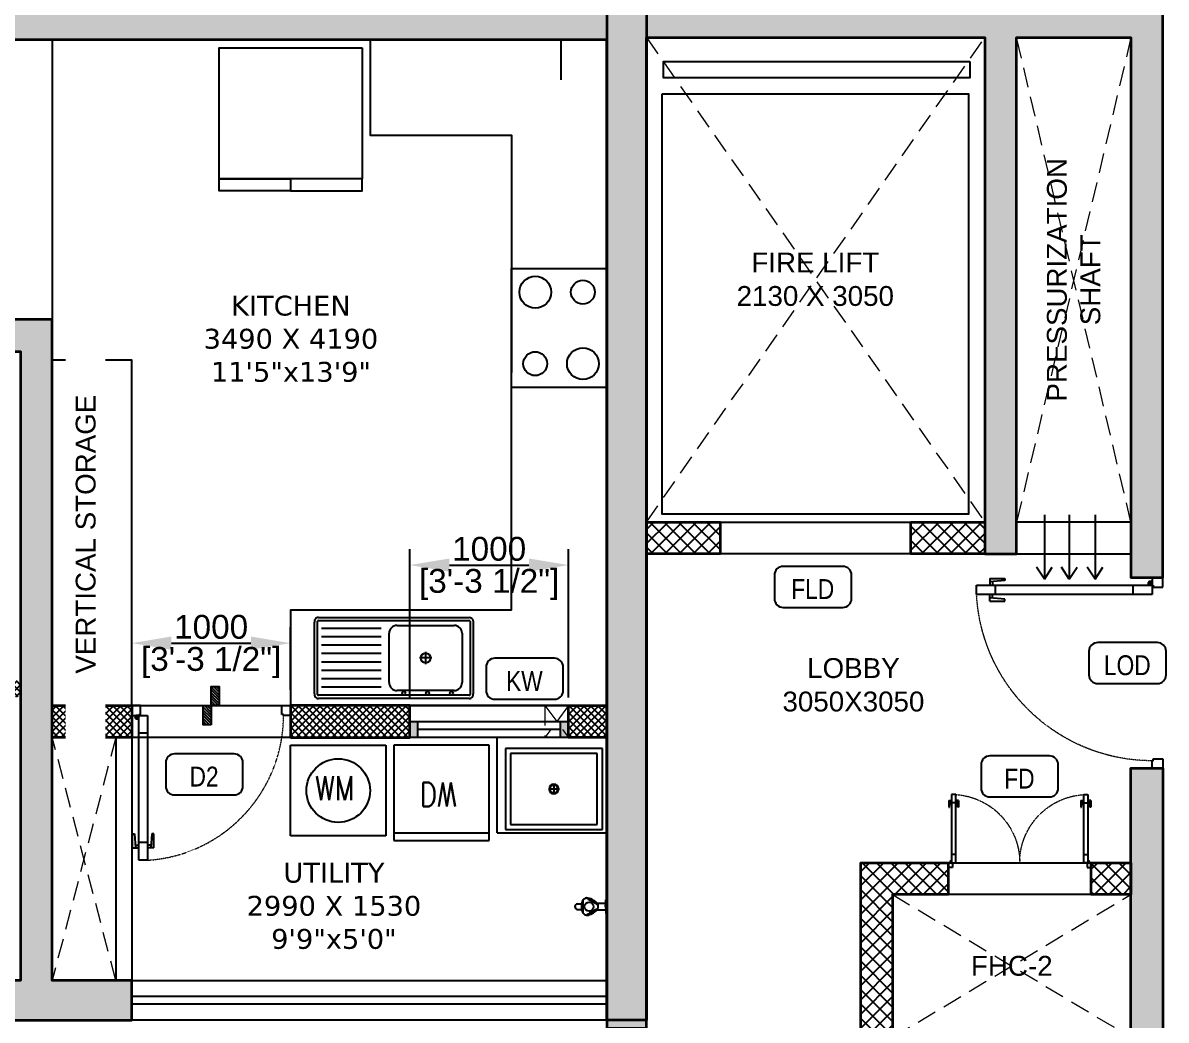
# Model space of a CAD drawing. Header units: millimetres. Extents: x 94643 to 134206, y 115494 to 180803.
# Drawn here: x 107536 to 114732, y 159468 to 165745 of the extents above; entities that cross this region are included whole.
import ezdxf
from ezdxf.enums import TextEntityAlignment as Align

# ---------------------------------------------------------------- set-up
doc = ezdxf.new("R2010")
doc.units = ezdxf.units.MM
for name, pattern in [('( Hidden )', [0.375, 0.25, -0.125]), ('3.5BHK EAST_UN-1$0$DASHED', [0.75, 0.5, -0.25]), ('3BHK  WEST_UN-2$0$2024-08-29_TOWER-A$0$HIDDEN', [9.525, 6.35, -3.175]), ('Core & corridor$0$Core_FF & Typical_TD$0$DASHED', [0.75, 0.5, -0.25])]:
    doc.linetypes.add(name, pattern=pattern)
for name, color, linetype in [('A-Dimensions', 4, 'Continuous'), ('A-Dishwasher', 253, 'Continuous'), ('A-Door', 11, 'Continuous'), ('A-Door Line', 8, 'Continuous'), ('A-Elevation 10', 8, 'Continuous'), ('A-Fridge', 253, 'Continuous'), ('A-Hatch', 252, 'Continuous'), ('A-Kicthen Platforme', 253, 'Continuous'), ('A-Kitchen Sink', 253, 'Continuous'), ('A-Railing', 6, 'Continuous'), ('A-Room Boundary', 44, 'Continuous'), ('A-Shaft', 8, 'Continuous'), ('A-Shaft Line', 253, 'Continuous'), ('A-Shaft Wall', 253, 'Continuous'), ('A-Sink Platform', 253, 'Continuous'), ('A-Stove', 253, 'Continuous'), ('A-Text Main', 44, 'Continuous'), ('A-Utility Tab', 253, 'Continuous'), ('A-Utilty Sink', 253, 'Continuous'), ('A-Vertival Storage', 253, 'Continuous'), ('A-Washing Machine', 253, 'Continuous'), ('A-Window', 4, 'Continuous')]:
    doc.layers.add(name, color=color, linetype=linetype)
doc.layers.add('A-Wall', color=240, linetype='Continuous', lineweight=35)
doc.styles.add('2024-08-29_TOWER-A$0$simplex-0.8', font='simplex.shx', dxfattribs={"width": 0.8})
doc.styles.add('3.5BHK EAST_UN-1$0$grid_text', font='verdana.ttf')
doc.styles.add('3.5BHK EAST_UN-1$0$Standard', font='arial.ttf')
doc.styles.add('3BHK  WEST_UN-2$0$2024-08-29_TOWER-A$0$simplex-0.8', font='simplex.shx', dxfattribs={"width": 0.8})
doc.styles.add('ARIAL', font='ARIALN.TTF')
doc.styles.add('Core & corridor$0$Standard', font='arial.ttf')
doc.styles.add('S', font='arial.ttf', dxfattribs={"height": 150})
doc.dimstyles.new('DIMSMALL', dxfattribs={"dimtxt": 150, "dimasz": 250, "dimexe": 100, "dimexo": 100, "dimgap": 25, "dimtad": 1, "dimdec": 0, "dimzin": 0, "dimdsep": 46, "dimtxsty": 'S', "dimcen": 0, "dimdle": 100, "dimclrd": 8, "dimclre": 8, "dimclrt": 256, "dimazin": 0, "dimtfac": 1, "dimtdec": 0, "dimtix": 1, "dimtmove": 0, "dimatfit": 3, "dimldrblk": '12_DatumFilled', "dimfxl": 1, "dimtolj": 1, "dimtzin": 0, "dimlwd": -1, "dimlwe": -1, "dimarcsym": 1})
pattern_1 = [(45, (27573.86, 93), (-44.90128, 44.90128), []), (135, (27573.86, 93), (-44.90128, -44.90128), [])]

# ---------------------------------------------------------------- blocks, each defined once
blk = doc.blocks.new('*D167')
at = {"layer": 'A-Dimensions', "color": 8, "transparency": 16777216}
for p, q in [((109970.7, 161497.6), (109970.7, 162432.1)), ((110970.7, 161497.6), (110970.7, 162432.1)), ((110220.7, 162332.1), (110720.7, 162332.1))]:
    blk.add_line(p, q, dxfattribs=at)
for points in [[(110220.7, 162373.8), (110220.7, 162290.4), (109970.7, 162332.1)], [(110720.7, 162373.8), (110720.7, 162290.4), (110970.7, 162332.1)]]:
    blk.add_solid(points, dxfattribs=at)
at = {"layer": 'Defpoints', "color": 0, "transparency": 16777216}
for p in [(110970.7, 162332.1), (109970.7, 161397.6), (110970.7, 161397.6)]:
    blk.add_point(p, dxfattribs=at)
at = {"layer": 'A-Dimensions', "lineweight": 30, "transparency": 16777216, "char_height": 150, "attachment_point": 5, "style": 'S'}
for s, insert in [('\\A1;1000', (110470.7, 162433.7)), ('\\A1;[3\'-3 1/2"]', (110470.7, 162210))]:
    blk.add_mtext(s, dxfattribs=dict(at, insert=insert))
blk = doc.blocks.new('12_DatumFilled')
at = {"color": 8, "linetype": 'ByBlock'}
blk.add_solid([(0, 0.577), (-1, 0), (0, -0.577)], dxfattribs=at)
blk = doc.blocks.new('*D170')
at = {"layer": 'A-Dimensions', "color": 8, "transparency": 16777216}
for p, q in [((110921.9, 166887.6), (110921.9, 167137.6)), ((110120.7, 166637.6), (111021.9, 166637.6)), ((110921.9, 166637.6), (110921.9, 165887.6)), ((110120.7, 165887.6), (111021.9, 165887.6)), ((110921.9, 165637.6), (110921.9, 165387.6))]:
    blk.add_line(p, q, dxfattribs=at)
for points in [[(110880.2, 166887.6), (110963.5, 166887.6), (110921.9, 166637.6)], [(110880.2, 165637.6), (110963.5, 165637.6), (110921.9, 165887.6)]]:
    blk.add_solid(points, dxfattribs=at)
at = {"layer": 'Defpoints', "color": 0, "transparency": 16777216}
for p in [(110020.7, 166637.6), (110020.7, 165887.6), (110921.9, 165887.6)]:
    blk.add_point(p, dxfattribs=at)
at = {"layer": 'A-Dimensions', "lineweight": 30, "transparency": 16777216, "char_height": 150, "attachment_point": 5, "rotation": 90, "style": 'S'}
for s, insert in [('\\A1;[2\'-5 1/2"]', (111044, 166262.6)), ('\\A1;750', (110820.3, 166262.6))]:
    blk.add_mtext(s, dxfattribs=dict(at, insert=insert))
blk = doc.blocks.new('*D174')
at = {"layer": 'A-Dimensions', "color": 8, "transparency": 16777216}
for p, q in [((108220.7, 161547.6), (108220.7, 161940.8)), ((109220.8, 161547.6), (109220.8, 161940.8)), ((108470.7, 161840.8), (108970.8, 161840.8))]:
    blk.add_line(p, q, dxfattribs=at)
for points in [[(108470.7, 161882.5), (108470.7, 161799.1), (108220.7, 161840.8)], [(108970.8, 161882.5), (108970.8, 161799.1), (109220.8, 161840.8)]]:
    blk.add_solid(points, dxfattribs=at)
at = {"layer": 'Defpoints', "color": 0, "transparency": 16777216}
for p in [(109220.8, 161840.8), (108220.7, 161447.6), (109220.8, 161447.6)]:
    blk.add_point(p, dxfattribs=at)
at = {"layer": 'A-Dimensions', "lineweight": 30, "transparency": 16777216, "char_height": 150, "attachment_point": 5, "style": 'S'}
for s, insert in [('\\A1;1000', (108720.8, 161942.4)), ('\\A1;[3\'-3 1/2"]', (108720.8, 161718.7))]:
    blk.add_mtext(s, dxfattribs=dict(at, insert=insert))
blk = doc.blocks.new('Core & corridor$0$Core_FF & Typical_TD$0$FFD')
for p, q in [((34876.6, 16085.1), (34876.6, 16151.7)), ((34876.6, 16151.7), (34951.5, 16151.7)), ((34984.9, 16111.8), (34944.9, 16111.8)), ((34951.5, 16151.7), (34951.5, 16098.4)), ((34964.9, 16131.7), (34964.9, 16091.8)), ((35994.4, 16145.1), (35994.4, 16131.7)), ((36101, 16145.1), (35994.4, 16145.1)), ((35994.4, 16131.7), (36101, 16121.9)), ((36081, 16123.7), (36081, 16098.4)), ((36101, 16145.1), (36101, 16098.4)), ((34943.2, 16085.1), (34876.6, 16085.1)), ((34951.5, 16098.4), (34943.2, 16098.4)), ((34943.2, 16098.4), (34943.2, 16085.1)), ((36194.3, 16098.4), (34951.5, 16098.4)), ((34951.5, 16098.4), (34951.5, 16031.8)), ((34951.5, 16031.8), (36194.3, 16031.8)), ((34951.5, 16031.8), (34951.5, 16031.8)), ((35084.8, 16031.8), (35084.8, 16098.4)), ((36061, 16031.8), (36061, 16098.4)), ((36081, 16006.5), (36081, 16031.8)), ((36101, 15985.2), (36101, 16031.8)), ((36194.3, 16031.8), (36194.3, 16098.4)), ((35994.4, 15998.5), (36101, 16008.4)), ((35994.4, 15985.2), (35994.4, 15998.5)), ((36101, 15985.2), (35994.4, 15985.2)), ((34943.2, 14868.4), (34876.6, 14868.4)), ((34876.6, 14868.4), (34876.6, 14801.7)), ((34943.2, 14855), (34943.2, 14868.4)), ((34951.5, 14855), (34943.2, 14855)), ((34951.5, 14801.7), (34951.5, 14855)), ((34876.6, 14801.7), (34951.5, 14801.7))]:
    blk.add_line(p, q)
blk.add_circle((34964.9, 16111.8), 13.3)
at = {"linetype": 'Core & corridor$0$Core_FF & Typical_TD$0$DASHED', "lineweight": 0}
blk.add_arc((34950, 16101.6), 1246.6, 270.08223, 356.3506, dxfattribs=at)
blk = doc.blocks.new('Core & corridor$0$Core_FF & Typical_TD$0$bshdj')
for p, q in [((-2240, 1168), (-2240, 75)), ((-2173, 1168), (-2240, 1168)), ((-2173, 75), (-2173, 1168)), ((-120, 75), (-120, 1168)), ((-120, 1168), (-53, 1168)), ((-53, 1168), (-53, 75)), ((-2287, 1074), (-2240, 1074)), ((-2287, 1074), (-2287, 968)), ((-2287, 968), (-2273, 968)), ((-2273, 968), (-2264, 1074)), ((-2265, 1054), (-2240, 1054)), ((-2173, 1034), (-2240, 1034)), ((-2127, 1074), (-2173, 1074)), ((-2148, 1054), (-2173, 1054)), ((-2140, 968), (-2150, 1074)), ((-2127, 968), (-2140, 968)), ((-2127, 1074), (-2127, 968)), ((-167, 1074), (-167, 968)), ((-167, 1074), (-120, 1074)), ((-167, 968), (-153, 968)), ((-153, 968), (-143, 1074)), ((-145, 1054), (-120, 1054)), ((-120, 1034), (-53, 1034)), ((-7, 1074), (-53, 1074)), ((-28, 1054), (-53, 1054)), ((-20, 968), (-30, 1074)), ((-7, 968), (-20, 968)), ((-7, 1074), (-7, 968)), ((-2173, 208), (-2240, 208)), ((-120, 208), (-53, 208)), ((-2293, 0), (-2293, 75)), ((-2293, 75), (-2240, 75)), ((-2227, 0), (-2293, 0)), ((-2273, 88), (-2233, 88)), ((-2253, 108), (-2253, 68)), ((-2240, 75), (-2240, 67)), ((-2240, 75), (-2173, 75)), ((-2240, 67), (-2227, 67)), ((-2227, 67), (-2227, 0)), ((-53, 75), (-120, 75)), ((-120, 75), (-120, 75)), ((-67, 67), (-67, 0)), ((-53, 67), (-67, 67)), ((-67, 0), (0, 0)), ((-20, 88), (-60, 88)), ((0, 75), (-53, 75)), ((-53, 75), (-53, 67)), ((-40, 108), (-40, 68)), ((0, 0), (0, 75))]:
    blk.add_line(p, q)
for centre in [(-2253, 88), (-40, 88)]:
    blk.add_circle(centre, 13.3)
at = {"linetype": 'Core & corridor$0$Core_FF & Typical_TD$0$DASHED', "lineweight": 0}
for centre, start, end in [((-2243, 73), 0.0822, 86.3506), ((-50, 73), 93.6494, 179.9178)]:
    blk.add_arc(centre, 1097, start, end, dxfattribs=at)
blk = doc.blocks.new('Core & corridor$0$A$C436b777d')
at = {"layer": 'A-Hatch'}
h = blk.add_hatch(color=256, dxfattribs=at)
h.dxf.hatch_style = 1
h.paths.add_polyline_path([(250, -3072.7), (2950, -3072.6), (2950, -2672.7), (0.5, -2672.7), (0.5, -12132.6), (2950, -12132.7), (2950, -11732.7), (250.5, -11732.7), (250.5, -9577.7), (2950, -9577.7), (2950, -9377.8), (250.5, -9377.7), (250.5, -7222.7), (2950, -7222.7), (2950, -5565), (2700, -5565), (2700.2, -6972.7), (250.5, -6972.7)])
h.paths.add_polyline_path([(3300, 6580.6), (3300, 9502.1), (3500, 9502.1), (3500.1, 35), (0.4, 35), (0.5, 6682.1), (250, 6682.1), (250.5, 435), (3300.5, 435)])
edge = h.paths.add_edge_path()
edge.add_line((3300, 14502.1), (2580, 14502.1))
edge.add_line((2580, 14502.1), (2580, 15744))
edge.add_line((2580, 15744), (3500, 15744))
edge.add_line((3500, 15744), (3500, 16044))
edge.add_line((3500, 16044), (2380, 16044))
edge.add_line((2380, 16044), (2380, 14502.1))
edge.add_line((2380, 14502.1), (0.5, 14502.1))
edge.add_line((0.5, 14502.1), (0.5, 7866.6))
edge.add_line((0.5, 7866.6), (250.5, 7866.6))
edge.add_line((250.5, 7866.6), (250.5, 14102.1))
edge.add_line((250.5, 14102.1), (2380, 14102.1))
edge.add_line((2380, 14102.1), (2380, 10852.1))
edge.add_line((2380, 10852.1), (2580, 10852.1))
edge.add_line((2580, 10852.1), (2580, 14102.1))
edge.add_line((2580, 14102.1), (3300, 14102.1))
edge.add_line((3300, 14102.1), (3300, 10702.1))
edge.add_line((3300, 10702.1), (3500, 10702.1))
edge.add_line((3500, 10702.1), (3500, 14502.1))
edge.add_line((3500, 14502.1), (2580, 14502.1))
h = blk.add_hatch(color=256, dxfattribs=at)
h.dxf.hatch_style = 1
h.paths.add_polyline_path([(2580, 14502.1), (2580, 15744), (3500, 15744), (3500, 16044), (2380, 16044), (2380, 14502.1), (0.5, 14502.1), (0.5, 7866.6), (250.5, 7866.6), (250.5, 14102.1), (2380, 14102.1), (2380, 10852.1), (2580, 10852.1), (2580, 14102.1), (3300, 14102.1), (3300, 10702.1), (3500, 10702.1), (3500, 14502.1)])
h = blk.add_hatch(dxfattribs=at)
h.set_pattern_fill('ANSI37', color=256, scale=20)
h.set_pattern_definition(pattern_1)
h.paths.add_polyline_path([(250.5, 11052.1), (715, 11052.1), (715, 10852.1), (250.5, 10852.1)])
h = blk.add_hatch(dxfattribs=at)
h.set_pattern_fill('ANSI37', color=256, scale=20)
h.set_pattern_definition(pattern_1)
h.paths.add_polyline_path([(1915, 11052.1), (2380, 11052.1), (2380, 10852.1), (1915, 10852.1)])
h = blk.add_hatch(dxfattribs=at)
h.set_pattern_fill('ANSI37', color=256, scale=20)
h.set_pattern_definition(pattern_1)
h.paths.add_polyline_path([(3300, 8707.7), (3050, 8707.7), (3050, 8907.7), (3300, 8907.7)], flags=17)
h.paths.add_polyline_path([(3300, 7807.7), (3300, 7607.7), (1800, 7607.7), (1800, 6707.7), (2190, 6707.7), (2190, 6507.7), (1450, 6507.7), (1450, 6707.7), (1600, 6707.7), (1600, 7607.7), (1600, 8907.7), (2150, 8907.7), (2150, 8707.7), (1800, 8707.7), (1800, 7807.7)])
h.paths.add_polyline_path([(2910, 6707.7), (3300, 6707.7), (3300, 6507.7), (2910, 6507.7)])
at = {"layer": 'A-Elevation 10'}
for points in [[(2286.3, 13950.4), (2286.3, 13848.8), (357.9, 13848.8), (357.9, 13950.4)], [(350, 13747.1), (2278.3, 13747.1), (2278.3, 11102.1), (350, 11102.1)], [(715, 11052.1), (1915, 11052.1), (1915, 10852.1), (715, 10852.1)], [(2580, 10852.1), (3300, 10852.1), (3300, 11052.1), (2580, 11052.1)], [(2150, 8907.7), (3050, 8907.7), (3050, 8707.7), (2150, 8707.7)]]:
    blk.add_lwpolyline(points, close=True, dxfattribs=at)
for points in [[(2755.8, 11097.4), (2755.8, 10692.7)], [(2911.6, 11097.4), (2911.6, 10692.7)], [(3074.1, 11097.4), (3074.1, 10692.7)], [(2755.8, 10692.7), (2706.6, 10767.1)], [(2755.8, 10692.7), (2804.9, 10767.1)], [(2911.6, 10692.7), (2862.5, 10767.1)], [(2911.6, 10692.7), (2960.8, 10767.1)], [(3074.1, 10692.7), (3025, 10767.1)], [(3074.1, 10692.7), (3123.2, 10767.1)]]:
    blk.add_lwpolyline(points, dxfattribs=at)
at = {"layer": 'A-Shaft', "linetype": '( Hidden )', "lineweight": 0, "ltscale": 500}
for points in [[(250, 14102.1), (2380, 11052.1)], [(250, 11052.1), (2380, 14102.1)], [(3300, 11052.1), (2580, 14102.1)], [(3300, 14102.1), (2580, 11052.1)], [(1800, 7807.7), (3300, 8707.7)], [(1800, 8707.7), (3300, 7807.7)]]:
    blk.add_lwpolyline(points, dxfattribs=at)
at = {"layer": 'A-Wall'}
for points in [[(3300, 14502.1), (2580, 14502.1), (2580, 15744), (3500, 15744), (3500, 16044), (2380, 16044), (2380, 14502.1), (0.5, 14502.1), (0.5, 7866.6), (250.5, 7866.6), (250.5, 14102.1), (2380, 14102.1), (2380, 10852.1), (2580, 10852.1), (2580, 14102.1), (3300, 14102.1), (3300, 10702.1), (3500, 10702.1), (3500, 14502.1), (2580, 14502.1)], [(3300, 6580.6), (3300, 9502.1), (3500, 9502.1), (3500.1, 35), (0.4, 35), (0.5, 6682.1), (250, 6682.1), (250.5, 435), (3300.5, 435), (3300, 6580.6)], [(3300, 8707.7), (3050, 8707.7), (3050, 8907.7), (3300, 8907.7), (3300, 8707.7)]]:
    blk.add_lwpolyline(points, dxfattribs=at)
for points in [[(250.5, 11052.1), (715, 11052.1), (715, 10852.1), (250.5, 10852.1)], [(1915, 11052.1), (2380, 11052.1), (2380, 10852.1), (1915, 10852.1)], [(3300, 7807.7), (3300, 7607.7), (1800, 7607.7), (1800, 6707.7), (2190, 6707.7), (2190, 6507.7), (1450, 6507.7), (1450, 6707.7), (1600, 6707.7), (1600, 7607.7), (1600, 8907.7), (2150, 8907.7), (2150, 8707.7), (1800, 8707.7), (1800, 7807.7)]]:
    blk.add_lwpolyline(points, close=True, dxfattribs=at)
at = {"layer": 'A-Door', "ltscale": 5, "xscale": -0.8888888873636421, "yscale": 0.8888888873636421, "zscale": 0.8888888873636421}
blk.add_blockref('Core & corridor$0$Core_FF & Typical_TD$0$FFD', (34501.4, -3655), dxfattribs=at)
at = {"layer": 'A-Door', "ltscale": 5, "xscale": -0.3924322638604998, "yscale": 0.3924322638604998, "zscale": 0.3924322638604998, "rotation": 2.499823548e-07}
blk.add_blockref('Core & corridor$0$Core_FF & Typical_TD$0$bshdj', (2150, 8878.3), dxfattribs=at)
at = {"layer": 'A-Text Main', "insert": (2940, 12577.1), "char_height": 125, "width": 1215.939, "attachment_point": 5, "rotation": 90, "line_spacing_factor": 1.010232, "style": 'Core & corridor$0$Standard'}
blk.add_mtext('PRESSURIZATION SHAFT', dxfattribs=at)
at = {"layer": 'A-Text Main', "char_height": 125, "width": 950.15, "attachment_point": 5, "line_spacing_factor": 1.010232, "style": 'Core & corridor$0$Standard'}
for s, insert in [('FIRE LIFT\\P2130 X 3050', (1313.2, 12579.6)), ('LOBBY\\P3050X3050', (1553.2, 10026.8)), ('FHC-2', (2550, 8257.7))]:
    blk.add_mtext(s, dxfattribs=dict(at, insert=insert))
blk = doc.blocks.new('2024-08-29_TOWER-A$0$WNTG')
at = {"layer": 'A-Text Main'}
blk.add_lwpolyline([(-187.8, 246.2), (187.8, 246.2, -0.414214), (242.8, 191.2), (242.8, 43.3, -0.414214), (187.8, -11.7), (-187.8, -11.7, -0.414214), (-242.8, 43.3), (-242.8, 191.2, -0.414214)], format="xyb", close=True, dxfattribs=at)
at = {"layer": 'A-Text Main', "style": '2024-08-29_TOWER-A$0$simplex-0.8', "width": 0.8}
blk.add_attdef('WNTG', text='', height=150, dxfattribs=at).set_placement((-1.6, 43), align=Align.CENTER)
blk = doc.blocks.new('Core & corridor')
at = {"ltscale": 300}
blk.add_blockref('Core & corridor$0$A$C436b777d', (10594.6, 28627.2), dxfattribs=at)
at = {"layer": 'A-Text Main'}
ref = blk.add_blockref('2024-08-29_TOWER-A$0$WNTG', (11893.3, 39388.4), dxfattribs=dict(at, xscale=-1, rotation=180))
ref.add_attrib('WNTG', 'FLD', dxfattribs={"height": 125, "style": 'ARIAL'}).set_placement((11891.7, 39194.9), align=Align.CENTER)
ref = blk.add_blockref('2024-08-29_TOWER-A$0$WNTG', (13873.3, 38909), dxfattribs=dict(at, xscale=-1, rotation=180))
ref.add_attrib('WNTG', 'LOD', dxfattribs={"height": 125, "style": 'ARIAL'}).set_placement((13871.7, 38715.6), align=Align.CENTER)
ref = blk.add_blockref('2024-08-29_TOWER-A$0$WNTG', (13194.1, 38195.1), dxfattribs=dict(at, xscale=-1, rotation=180))
ref.add_attrib('WNTG', 'FD', dxfattribs={"height": 125, "style": 'ARIAL'}).set_placement((13192.5, 38001.6), align=Align.CENTER)
blk = doc.blocks.new('A$C2fd0a982')
at = {"layer": 'A-Fridge'}
for points in [[(0, 0), (0, -825), (-900, -825), (-900, 0)], [(-450, -825), (-450, -900), (-900, -900), (-900, -825)], [(-450, -825), (-450, -900), (0, -900), (0, -825)]]:
    blk.add_lwpolyline(points, close=True, dxfattribs=at)
blk = doc.blocks.new('A$Ce642c601')
at = {"layer": 'A-Stove'}
blk.add_lwpolyline([(0, 750), (600, 750), (600, 0), (0, 0), (0, 750)], dxfattribs=at)
for centre, radius in [((150, 600), 100), ((450, 600), 75), ((149.9, 150), 75), ((450, 150), 100)]:
    blk.add_circle(centre, radius, dxfattribs=at)
blk = doc.blocks.new('3BHK  WEST_UN-2$0$2024-08-30_TOWER-C$0$SINK')
at = {"layer": 'A-Kitchen Sink'}
for p, q in [((-1, -0.229), (-1, 0.2211)), ((-0.98, -0.2348), (-0.98, 0.2269)), ((-0.9743, 0.251), (-0.0257, 0.251)), ((-0.9743, 0.231), (-0.0257, 0.231)), ((-0.02, 0.2269), (-0.02, -0.2348)), ((0, 0.229), (0, -0.229)), ((-0.58, 0.1813), (-0.9555, 0.1813)), ((-0.53, -0.159), (-0.53, 0.151)), ((-0.48, 0.201), (-0.12, 0.201)), ((-0.07, 0.151), (-0.07, -0.159)), ((-0.58, 0.1286), (-0.9555, 0.1286)), ((-0.58, 0.0758), (-0.9555, 0.0758)), ((-0.58, 0.0231), (-0.9555, 0.0231)), ((-0.3, 0.0352), (-0.3, -0.004)), ((-0.58, -0.0297), (-0.9555, -0.0297)), ((-0.3, -0.004), (-0.3392, -0.004)), ((-0.2608, -0.004), (-0.3, -0.004)), ((-0.3, -0.004), (-0.3, -0.0431)), ((-0.58, -0.0824), (-0.9555, -0.0824)), ((-0.58, -0.1352), (-0.9555, -0.1352)), ((-0.58, -0.1879), (-0.9555, -0.1879)), ((-0.12, -0.209), (-0.48, -0.209)), ((-0.0257, -0.239), (-0.9743, -0.239)), ((-0.0257, -0.259), (-0.9743, -0.259))]:
    blk.add_line(p, q, dxfattribs=at)
for centre, radius in [((-0.3, -0.004), 0.0308), ((-0.4377, -0.2256), 0.0108), ((-0.2877, -0.2256), 0.0108), ((-0.1377, -0.2256), 0.0108)]:
    blk.add_circle(centre, radius, dxfattribs=at)
for centre, radius, start, end in [((-0.9743, 0.225), 0.026, 90, 188.76827), ((-0.9743, 0.225), 0.00601, 90, 161.69524), ((-0.0257, 0.225), 0.026, 8.76827, 90), ((-0.0257, 0.225), 0.00601, 18.30476, 90), ((-0.48, 0.151), 0.05, 90, 180), ((-0.12, 0.151), 0.05, 360, 90), ((-0.48, -0.159), 0.05, 180, 270), ((-0.12, -0.159), 0.05, 270, 0), ((-0.9743, -0.233), 0.026, 171.23173, 270), ((-0.9743, -0.233), 0.00601, 198.30476, 270), ((-0.0257, -0.233), 0.026, 270, 8.76827), ((-0.0257, -0.233), 0.00601, 270, 341.69524)]:
    blk.add_arc(centre, radius, start, end, dxfattribs=at)
blk = doc.blocks.new('A$Cdb7a0847')
at = {"layer": 'A-Window', "linetype": 'Continuous'}
for points in [[(0, -100), (0, -200), (50, -200), (50, -100)], [(1000, -200), (1000, -100), (950, -100), (950, -200)]]:
    blk.add_hatch(color=256, dxfattribs=at).paths.add_polyline_path(points)
for p, q in [((0, -100), (0, 0)), ((1000, 0), (0, 0)), ((0, -100), (0, 0)), ((1000, -100), (1000, 0)), ((0, -200), (0, -100)), ((0, -100), (50, -100)), ((0, -200), (0, -100)), ((0, -200), (0, -100)), ((50, -100), (50, -200)), ((50, -100), (950, -100)), ((950, -200), (950, -100)), ((950, -100), (1000, -100)), ((1000, -200), (1000, -100)), ((1000, -200), (1000, -100)), ((1000, -200), (1000, -100)), ((1000, -200), (0, -200)), ((50, -200), (0, -200)), ((950, -150), (50, -150)), ((950, -200), (50, -200)), ((1000, -200), (950, -200))]:
    blk.add_line(p, q, dxfattribs=at)
blk = doc.blocks.new('3BHK  WEST_UN-2$0$wer4t5yyht')
at = {"layer": 'A-Utility Tab', "linetype": 'Continuous'}
for p, q in [((52799.4, -60582), (52798.2, -60579.9)), ((52922.8, -60589.4), (52925.4, -60589.4)), ((52925.4, -60634.8), (52925.4, -60589.4)), ((52740.5, -60616.8), (52768.1, -60616.8)), ((52740.5, -60652.7), (52768.1, -60652.7)), ((52776.7, -60595.1), (52775.4, -60593)), ((52864.8, -60614.5), (52913.1, -60614.5)), ((52864.8, -60655.1), (52913.1, -60655.1)), ((52868.1, -60621.6), (52870.5, -60621.6)), ((52868.1, -60647.9), (52870.5, -60647.9)), ((52917, -60634.8), (52919, -60609)), ((52917, -60634.8), (52919, -60660.6)), ((52919, -60609), (52920.4, -60591.6)), ((52919, -60660.6), (52920.4, -60678)), ((52925.4, -60680.2), (52925.4, -60634.8)), ((52775.4, -60676.5), (52776.7, -60674.4)), ((52798.2, -60689.7), (52799.4, -60687.5)), ((52922.8, -60680.2), (52925.4, -60680.2))]:
    blk.add_line(p, q, dxfattribs=at)
blk.add_circle((52814.7, -60635.5), 28.4, dxfattribs=at)
for centre, radius, start, end in [((52814.7, -60634.8), 57.3, 106.75199, 133.24801), ((52787.5, -60681.9), 102.6, 41.09723, 84.02166), ((53191.5, -59982.1), 716.6, 236.82979, 243.17021), ((52922.8, -60591.8), 2.39, 90, 175.48601), ((52922.8, -60591.8), 2.39, 90, 175.48601), ((52743.5, -60634.8), 18.2, 99.49742, 260.50258), ((52869.1, -60634.8), 102.6, 169.93301, 190.04944), ((52869.1, -60634.8), 102.6, 155.97834, 169.93301), ((52869.1, -60634.8), 102.6, 190.04944, 204.02166), ((52061.1, -60634.8), 716.6, 356.82979, 3.17021), ((52787.5, -60587.6), 102.6, 275.97834, 318.90277), ((53191.5, -61287.4), 716.6, 116.82979, 123.17021), ((52787.5, -60681.9), 102.6, 35.97834, 41.09723), ((52787.5, -60587.6), 102.6, 318.90277, 324.02166), ((52814.7, -60634.8), 57.3, 346.75199, 13.24801), ((52913.1, -60608.5), 5.97, 270, 355.48601), ((52913.1, -60661), 5.97, 4.51399, 90), ((52814.7, -60634.8), 57.3, 226.75199, 253.24801), ((52922.8, -60677.8), 2.39, 184.51399, 270)]:
    blk.add_arc(centre, radius, start, end, dxfattribs=at)
blk = doc.blocks.new('3BHK  WEST_UN-2$0$2024-08-29_TOWER-A$0$WASHING MACHINE')
at = {"layer": 'A-Washing Machine'}
for p, q in [((0, 0), (0.6, 0)), ((0, -0.57), (0, 0)), ((0.6, 0), (0.6, -0.57)), ((0.6, -0.57), (0, -0.57))]:
    blk.add_line(p, q, dxfattribs=at)
blk.add_circle((0.3, -0.285), 0.2, dxfattribs=at)
at = {"layer": 'A-Washing Machine', "insert": (0.4028, -0.1952), "char_height": 0.15, "width": 0.230071, "attachment_point": 3, "style": '3BHK  WEST_UN-2$0$2024-08-29_TOWER-A$0$simplex-0.8'}
blk.add_mtext('WM', dxfattribs=at)
blk = doc.blocks.new('3BHK  WEST_UN-2$0$2024-08-29_TOWER-A$0$DISH WASHER')
at = {"layer": 'A-Dishwasher', "linetype": '3BHK  WEST_UN-2$0$2024-08-29_TOWER-A$0$HIDDEN', "ltscale": 0.2}
for p, q in [((0, 0.6), (0.6, 0.6)), ((0, 0), (0, 0.6)), ((0.6, 0.6), (0.6, 0)), ((0, 0.55), (0.6, 0.55)), ((0.6, 0), (0, 0))]:
    blk.add_line(p, q, dxfattribs=at)
at = {"layer": 'A-Dishwasher', "insert": (0.3947, 0.2347), "char_height": 0.15, "width": 0.230071, "attachment_point": 9, "style": '3BHK  WEST_UN-2$0$2024-08-29_TOWER-A$0$simplex-0.8'}
blk.add_mtext('\\pxqc;DW', dxfattribs=at)
blk = doc.blocks.new('3BHK  WEST_UN-2$0$2024-08-29_TOWER-A$0$POT WASH')
at = {"layer": 'A-Utilty Sink'}
for p, q in [((0, 0), (0, 0.51)), ((0, 0.51), (0.61, 0.51)), ((0.61, 0.51), (0.61, 0)), ((0.0325, 0.0325), (0.0325, 0.4775)), ((0.0325, 0.4775), (0.5775, 0.4775)), ((0.5775, 0.4775), (0.5775, 0.0325)), ((0.305, 0.22), (0.305, 0.29)), ((0.34, 0.255), (0.27, 0.255)), ((0.61, 0), (0, 0)), ((0.5775, 0.0325), (0.0325, 0.0325))]:
    blk.add_line(p, q, dxfattribs=at)
for radius in [0.03, 0.025]:
    blk.add_circle((0.305, 0.255), radius, dxfattribs=at)
blk = doc.blocks.new('A$C5491d69a')
at = {"layer": 'A-Door'}
for p, q in [((55.5, 0), (0, 0)), ((0, 0), (0, -62.5)), ((0, -62.5), (44.4, -62.5)), ((33.3, -90.2), (33.3, -56.9)), ((44.4, -62.5), (44.4, -55.5)), ((44.4, -55.5), (55.5, -55.5)), ((44.4, -973.1), (44.4, -62.5)), ((44.4, -62.5), (99.9, -62.5)), ((55.5, -55.5), (55.5, 0)), ((99.9, -62.5), (99.9, -973.1)), ((99.9, -62.5), (99.9, -62.5)), ((944.5, -55.5), (944.5, 0)), ((944.5, 0), (1000, 0)), ((955.6, -55.5), (944.5, -55.5)), ((955.6, -62.5), (955.6, -55.5)), ((1000, -62.5), (955.6, -62.5)), ((1000, 0), (1000, -62.5)), ((16.7, -73.6), (50, -73.6)), ((99.9, -173.5), (44.4, -173.5)), ((5.6, -806.5), (16.7, -806.5)), ((5.6, -895.4), (5.6, -806.5)), ((16.7, -806.5), (24.9, -895.4)), ((99.9, -862), (44.4, -862)), ((127.7, -806.5), (119.5, -895.4)), ((138.8, -806.5), (127.7, -806.5)), ((138.8, -895.4), (138.8, -806.5)), ((5.6, -895.4), (44.4, -895.4)), ((23.3, -878.7), (44.4, -878.7)), ((121, -878.7), (99.9, -878.7)), ((138.8, -895.4), (99.9, -895.4)), ((99.9, -973.1), (44.4, -973.1))]:
    blk.add_line(p, q, dxfattribs=at)
blk.add_circle((33.3, -73.6), 11.1, dxfattribs=at)
at = {"layer": 'A-Door', "linetype": '3.5BHK EAST_UN-1$0$DASHED', "lineweight": 0}
blk.add_arc((41.8, -61.2), 913.8, 273.6494, 359.91777, dxfattribs=at)
blk = doc.blocks.new('TILE DROP')
at = {"layer": 'A-Door Line'}
h = blk.add_hatch(dxfattribs=at)
h.set_pattern_fill('ANSI31', color=8, scale=0.1)
h.set_pattern_definition([(45, (-18.584744, -6.592634), (-0.008838835, 0.008838835), [])])
h.paths.add_polyline_path([(0, 0.05), (-0.12, 0.05), (-0.12, 0), (0, 0)])
h.paths.add_polyline_path([(0.12, -0.05), (0.12, 0), (0, 0), (0, -0.05)])
at = {"layer": 'A-Door Line', "color": 8}
for points in [[(-0.12, 0), (-0.12, 0.05), (0, 0.05), (0, 0)], [(0, -0.05), (0, 0), (0.12, 0), (0.12, -0.05)]]:
    blk.add_lwpolyline(points, close=True, dxfattribs=at)
blk = doc.blocks.new('Unit-1')
at = {"layer": 'A-Hatch', "linetype": 'Continuous'}
h = blk.add_hatch(color=256, dxfattribs=at)
h.dxf.hatch_style = 1
h.paths.add_polyline_path([(3905, 15335.7), (4155, 15335.7), (4155, 16800.1), (2050.2, 16800.1), (2050.2, 16550.3), (3905, 16550.1)])
h.paths.add_polyline_path([(250, 15796), (250, 12295), (2905, 12295), (2905, 12045.7), (250, 12045.7), (250, 10820), (0, 10820), (0, 15796)])
h.paths.add_polyline_path([(5580, 12045.7), (5780, 12045.7), (5780, 16550.1), (6649.9, 16550.1), (6649.9, 16800.1), (5580, 16800.1)])
h.paths.add_polyline_path([(10800, 16550.1), (9999.9, 16550.1), (9999.9, 16800.1), (11050, 16800.1), (11050, 16550.1), (11050, 13495), (10800, 13495)])
h.paths.add_polyline_path([(6940, 12295), (6940, 12045.7), (10800, 12045.7), (10800, 11295.1), (11050, 11295.1), (11050, 12295)])
h.paths.add_polyline_path([(7140, 8082.6), (7140, 6370), (9610, 6370), (9610, 6420), (9810, 6420), (9810, 6370), (11050, 6370), (11050, 0), (10800, 0), (10800, 6170), (6940, 6170), (6940, 11045.7), (7140, 11045.7)])
h.paths.add_polyline_path([(10800, 10395.1), (11050, 10395.1), (11050, 8985.1), (10800, 8985.1)])
h.paths.add_polyline_path([(7310, 4410), (4515, 4410), (4515, 4210), (7110, 4210), (7110, 250), (6210, 250), (6210, 0), (7810, 0), (7810, 250), (7310, 250)])
h.paths.add_polyline_path([(3515, 4210), (2905, 4210), (250, 4210), (250, 3620.1), (0, 3620.1), (-0.1, 4460.1), (2905, 4460), (2905, 4410), (2900, 4410), (3515, 4410)])
h.paths.add_polyline_path([(249.9, 1820.1), (250, 250), (4515, 250), (4515, 2135), (4715, 2135), (4715, 250), (5460, 250), (5460, 0), (250, 0), (0, 0), (0, 250), (-0.1, 1820.1)])
h = blk.add_hatch(dxfattribs=at)
h.set_pattern_fill('ANSI37', color=256, scale=10)
h.set_pattern_definition([(45, (11050, 0), (-22.45064, 22.45064), []), (135, (11050, 0), (-22.45064, -22.45064), [])])
h.paths.add_polyline_path([(5580, 15585.7), (4905, 15585.7), (4905, 15335.7), (5580, 15335.7)])
h.paths.add_polyline_path([(3905, 15335.7), (3905, 12045.7), (4005, 12045.7), (4005, 15335.7)])
h.paths.add_polyline_path([(8890, 7960), (8890, 8060), (11050, 8060), (11050, 7960)])
h.paths.add_polyline_path([(7140, 8060), (8040, 8060), (8040, 7960), (7140, 7960)])
h.paths.add_polyline_path([(9610, 7960), (9810, 7960), (9810, 7170.4), (9610, 7170.4)])
h.paths.add_polyline_path([(8810, 1780), (9560, 1780), (9560, 1980), (8810, 1980)])
h.paths.add_polyline_path([(10560, 1980), (10800, 1980), (10800, 1780), (10560, 1780)])
h.paths.add_polyline_path([(7310, 1979.9), (7810, 1979.9), (7810, 1780), (7310, 1780)])
h.paths.add_polyline_path([(6210, 2134.9), (7110, 2134.9), (7110, 2035), (6210, 2035)])
h.paths.add_polyline_path([(4715, 2135), (5360, 2135), (5360, 2035), (4715, 2035)])
h.paths.add_polyline_path([(2705, 4870.1), (2905, 4870.1), (2905, 4460), (2705, 4460)])
h.paths.add_polyline_path([(2705, 8470), (2905, 8470), (2905, 7870.1), (2705, 7870.1)])
h.paths.add_polyline_path([(1950, 8470), (2050, 8470), (2050, 8070), (1950, 8070)])
at = {"layer": 'A-Door Line'}
blk.add_lwpolyline([(7810, 1979.9), (8810, 1979.9)], dxfattribs=at)
at = {"layer": 'A-Elevation 10'}
blk.add_lwpolyline([(7810, 250), (10800, 250), (10800, 0), (7810, 0)], close=True, dxfattribs=at)
at = {"layer": 'A-Kicthen Platforme', "linetype": 'Continuous'}
blk.add_lwpolyline([(9310.5, 6170.4), (9310.5, 5570.4), (10200, 5570.4), (10198.8, 2580), (8810, 2580), (8810, 1980)], dxfattribs=at)
at = {"layer": 'A-Railing'}
blk.add_lwpolyline([(7810, 150), (10800, 150), (10800, 100), (7810, 100)], close=True, dxfattribs=at)
at = {"layer": 'A-Room Boundary', "linetype": 'Continuous'}
for points in [[(7310, 1979.9), (10800, 1979.9), (10800, 6170), (7310, 6170)], [(7810, 250), (10800, 250), (10800, 1780), (7810, 1780)]]:
    blk.add_lwpolyline(points, close=True, dxfattribs=at)
at = {"layer": 'A-Shaft', "linetype": '( Hidden )', "lineweight": 0, "ltscale": 500}
blk.add_lwpolyline([(10560, 1980), (10410, 1980), (10410, 1780), (10560, 1780)], close=True, dxfattribs=at)
for points in [[(10560, 1980), (10410, 1780)], [(10410, 1980), (10560, 1780)]]:
    blk.add_lwpolyline(points, dxfattribs=at)
at = {"layer": 'A-Shaft Line', "linetype": '( Hidden )', "lineweight": 0, "ltscale": 500}
for points in [[(7710, 1780), (7309.6, 250)], [(7710, 250), (7310, 1780)]]:
    blk.add_lwpolyline(points, dxfattribs=at)
at = {"layer": 'A-Shaft Wall', "linetype": 'Continuous'}
for points in [[(7710, 1780), (7710, 250)], [(7810, 1780), (7810, 250)]]:
    blk.add_lwpolyline(points, dxfattribs=at)
at = {"layer": 'A-Sink Platform', "linetype": 'Continuous'}
for points in [[(10110, 1180), (10800, 1180), (10800, 1780)], [(10110, 1180), (10110, 1780)]]:
    blk.add_lwpolyline(points, dxfattribs=at)
at = {"layer": 'A-Vertival Storage', "linetype": 'Continuous'}
blk.add_lwpolyline([(7810, 1980), (7810, 4153.7), (7310, 4153.7)], dxfattribs=at)
at = {"layer": 'A-Wall'}
blk.add_lwpolyline([(7140, 8082.6), (7140, 6370), (9610, 6370), (9610, 6420), (9810, 6420), (9810, 6370), (11050, 6370), (11050, 0), (10800, 0), (10800, 6170), (6940, 6170), (6940, 11045.7), (7140, 11045.7), (7140, 8082.6)], dxfattribs=at)
for points in [[(7310, 4410), (4515, 4410), (4515, 4210), (7110, 4210), (7110, 250), (6210, 250), (6210, 0), (7810, 0), (7810, 250), (7310, 250)], [(7310, 1979.9), (7810, 1979.9), (7810, 1780), (7310, 1780)], [(8810, 1780), (9560, 1780), (9560, 1980), (8810, 1980)], [(10560, 1980), (10800, 1980), (10800, 1780), (10560, 1780)]]:
    blk.add_lwpolyline(points, close=True, dxfattribs=at)
at = {"layer": 'A-Dishwasher', "xscale": -1000.000000000001, "yscale": 1000.000000000001, "zscale": 1000.000000000001, "rotation": 180}
blk.add_blockref('3BHK  WEST_UN-2$0$2024-08-29_TOWER-A$0$DISH WASHER', (9460, 1730), dxfattribs=at)
at = {"layer": 'A-Door', "linetype": 'Continuous'}
blk.add_blockref('A$C5491d69a', (7810, 1980), dxfattribs=at)
at = {"layer": 'A-Door Line', "color": 8, "xscale": 1000.000000000004, "yscale": 1000.000000000004, "zscale": 1000.000000000004, "rotation": 89.99999999999999}
blk.add_blockref('TILE DROP', (8310, 1979.9), dxfattribs=at)
at = {"layer": 'A-Fridge', "linetype": 'Continuous'}
blk.add_blockref('A$C2fd0a982', (9260.5, 6120.2), dxfattribs=at)
at = {"layer": 'A-Kitchen Sink', "xscale": 1000, "yscale": 1000, "zscale": 1000}
blk.add_blockref('3BHK  WEST_UN-2$0$2024-08-30_TOWER-C$0$SINK', (9960, 2284), dxfattribs=at)
at = {"layer": 'A-Stove', "linetype": 'Continuous'}
blk.add_blockref('A$Ce642c601', (10200, 3982.4), dxfattribs=at)
at = {"layer": 'A-Text Main'}
ref = blk.add_blockref('2024-08-29_TOWER-A$0$WNTG', (10283.1, 2265.9), dxfattribs=dict(at, xscale=-1, rotation=180))
ref.add_attrib('WNTG', 'KW', dxfattribs={"height": 125, "style": 'ARIAL'}).set_placement((10281.5, 2072.4), align=Align.CENTER)
ref = blk.add_blockref('2024-08-29_TOWER-A$0$WNTG', (8267.2, 1664.1), dxfattribs=dict(at, xscale=-1, rotation=180))
ref.add_attrib('WNTG', 'D2', dxfattribs={"height": 125, "style": 'ARIAL'}).set_placement((8265.6, 1470.7), align=Align.CENTER)
at = {"layer": 'A-Utility Tab'}
blk.add_blockref('3BHK  WEST_UN-2$0$wer4t5yyht', (-42125.4, 61349.8), dxfattribs=at)
at = {"layer": 'A-Utilty Sink', "xscale": -1000.000000000001, "yscale": 1000.000000000001, "zscale": 1000.000000000001, "rotation": 180}
blk.add_blockref('3BHK  WEST_UN-2$0$2024-08-29_TOWER-A$0$POT WASH', (10162.7, 1710), dxfattribs=at)
at = {"layer": 'A-Washing Machine', "xscale": 1000, "yscale": 1000, "zscale": 1000}
blk.add_blockref('3BHK  WEST_UN-2$0$2024-08-29_TOWER-A$0$WASHING MACHINE', (8810, 1730), dxfattribs=at)
at = {"layer": 'A-Window'}
blk.add_blockref('A$Cdb7a0847', (9560, 1980), dxfattribs=at)
at = {"layer": 'A-Text Main', "linetype": 'Continuous', "char_height": 125, "attachment_point": 5, "style": '3.5BHK EAST_UN-1$0$grid_text'}
for s, insert, width in [('KITCHEN\\P3490 X 4190\\P11\'5"x13\'9"', (8812.3, 4288.2), 1167.553), ('UTILITY\\P2990 X 1530\\P9\'9"x5\'0"', (9082.9, 718.6), 1102.157)]:
    blk.add_mtext(s, dxfattribs=dict(at, insert=insert, width=width))
at = {"layer": 'A-Text Main', "insert": (7521, 3059.1), "char_height": 125, "attachment_point": 5, "rotation": 90, "style": '3.5BHK EAST_UN-1$0$Standard', "bg_fill": 2}
blk.add_mtext_dynamic_manual_height_columns('VERTICAL STORAGE', width=2605.029, gutter_width=487.9, heights=[-129.3], dxfattribs=at)

msp = doc.modelspace()

# ---------------------------------------------------------------- block references
at = {"linetype": 'Continuous'}
msp.add_blockref('Core & corridor', (100615.6, 122923.7), dxfattribs=at)

# ---------------------------------------------------------------- dimensions: what is measured, and where the dimension line sits
at = {"layer": 'A-Dimensions', "lineweight": 30}
dim = msp.add_linear_dim(base=(110921.9, 165887.6), p1=(110020.7, 166637.6), p2=(110020.7, 165887.6), angle=90, dimstyle='DIMSMALL', override={"dimpost": '\\X'}, dxfattribs=at)
dim.commit()
dim.dimension.update_dxf_attribs({"geometry": '*D170', "text_midpoint": (110921.9, 166262.6)})
for base, p1, p2, picture, middle in [((110970.7, 162332.1), (109970.7, 161397.6), (110970.7, 161397.6), '*D167', (110470.7, 162332.1)), ((109220.8, 161840.8), (108220.7, 161447.6), (109220.8, 161447.6), '*D174', (108720.8, 161840.8))]:
    dim = msp.add_linear_dim(base=base, p1=p1, p2=p2, dimstyle='DIMSMALL', override={"dimpost": '\\X'}, dxfattribs=at)
    dim.commit()
    dim.dimension.update_dxf_attribs({"geometry": picture, "text_midpoint": middle})

# ---------------------------------------------------------------- next in the draw order: block references
at = {"linetype": 'Continuous'}
msp.add_blockref('Unit-1', (100410.7, 159467.6), dxfattribs=at)

doc.saveas('drawing.dxf')
